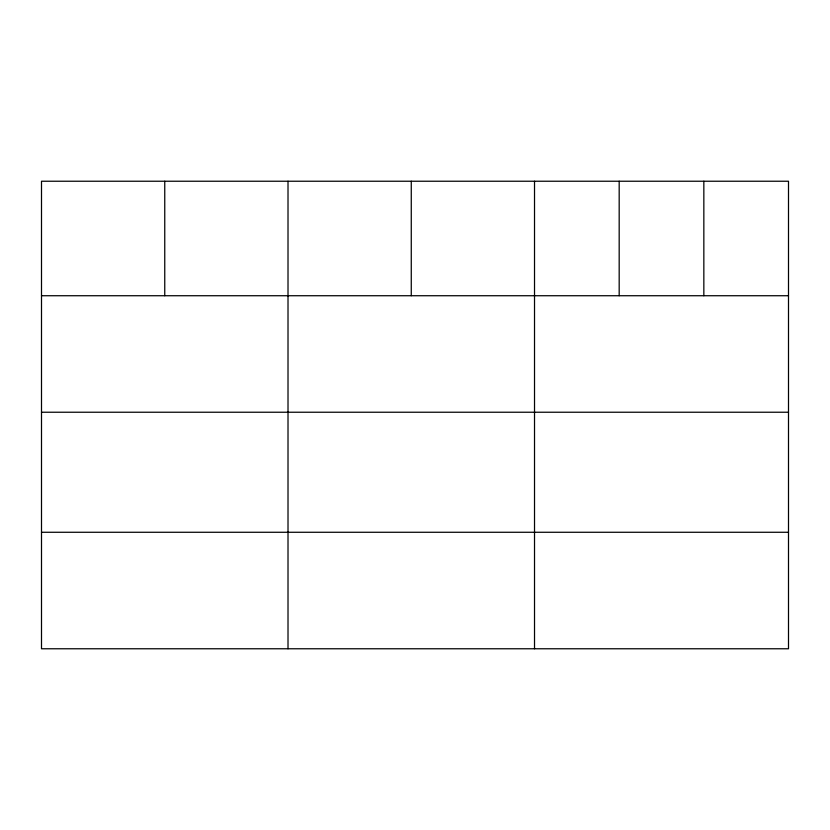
<?xml version="1.0" encoding="UTF-8"?>
<svg xmlns="http://www.w3.org/2000/svg" width="830" height="830" viewBox="0 0 830 830"><rect width="100%" height="100%" fill="white"/><g stroke="black" fill="none" stroke-linecap="round" stroke-linejoin="round"><path stroke-width="1.25" d="M788.5 412.23L788.5 181.231L41.5 181.231L41.5 648.77L788.5 648.77L788.5 412.23L41.5 412.23M41.5 295.729L788.5 295.729M41.5 532.269L788.5 532.269M703.84 181.231L703.84 295.729M619.18 181.231L619.18 295.729M534.52 181.231L534.52 648.77M411.265 181.231L411.265 295.729M288.01 181.231L288.01 648.77M164.755 181.231L164.755 295.729"/></g></svg>
